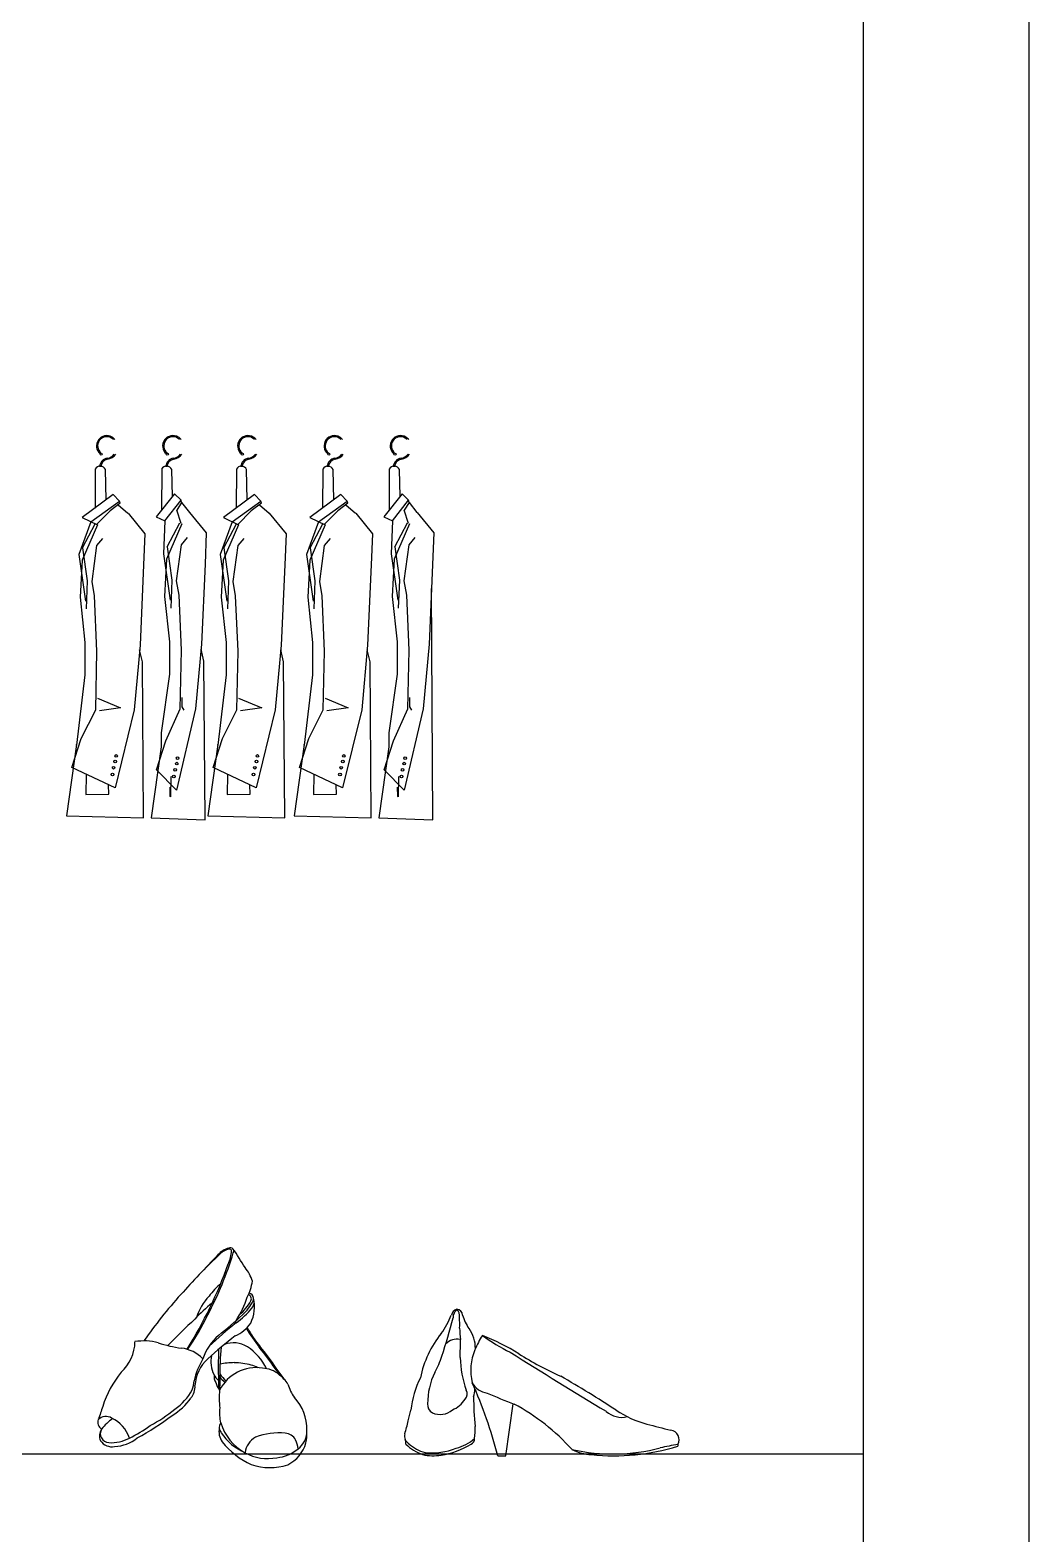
# Model space of a CAD drawing. Header units: inches. Extents: x 8.4 to 50.9, y 14.4 to 39.2.
# Drawn here: x 27.339 to 29.372, y 21.17 to 24.23 of the extents above; entities that cross this region are included whole.
import ezdxf

# ---------------------------------------------------------------- set-up
doc = ezdxf.new("R2010")
doc.units = ezdxf.units.IN
doc.header["$MEASUREMENT"] = 0
for name, color, linetype in [('02', 2, 'Continuous'), ('1', 1, 'Continuous'), ('kadrbm', 4, 'Continuous')]:
    doc.layers.add(name, color=color, linetype=linetype)

# ---------------------------------------------------------------- blocks, each defined once
blk = doc.blocks.new('kadrbm')
at = {"layer": 'kadrbm', "color": 4}
blk.add_lwpolyline([(0, 0), (0, 24.7972), (21, 24.7972), (21, 0), (0, 0)], close=True, dxfattribs=at)
blk.add_lwpolyline([(20.6631, 0.3257), (20.6631, 24.4603), (0.3369, 24.4603), (0.3369, 0.3257), (20.6631, 0.3257)], dxfattribs=at)

msp = doc.modelspace()

# ---------------------------------------------------------------- linework, layer by layer
at = {"layer": '02'}
for p, q in [((27.4719, 23.3365, 0.0698), (27.4714, 23.257, 0.0698)), ((27.494, 23.2737, 0.0698), (27.4925, 23.3356, 0.0698)), ((27.6071, 23.3365, 0.0698), (27.6066, 23.2526, 0.0698)), ((27.629, 23.2806, 0.0698), (27.6277, 23.3356, 0.0698)), ((27.7592, 23.3365, 0.0698), (27.7587, 23.257, 0.0698)), ((27.7813, 23.2737, 0.0698), (27.7798, 23.3356, 0.0698)), ((27.935, 23.3365, 0.0698), (27.9346, 23.257, 0.0698)), ((27.9572, 23.2737, 0.0698), (27.9557, 23.3356, 0.0698)), ((28.0702, 23.3365, 0.0698), (28.0697, 23.2526, 0.0698)), ((28.0922, 23.2806, 0.0698), (28.0908, 23.3356, 0.0698)), ((27.5085, 23.2844, 0.0698), (27.4453, 23.2377, 0.0698)), ((27.4632, 23.2293, 0.0698), (27.5215, 23.2714, 0.0698)), ((27.5226, 23.2668, 0.0698), (27.5021, 23.2514, 0.0698)), ((27.5085, 23.2844, 0.0698), (27.5215, 23.2714, 0.0698)), ((27.5185, 23.2637, 0.0698), (27.5385, 23.2465, 0.0698)), ((27.5226, 23.2668, 0.0698), (27.5215, 23.2714, 0.0698)), ((27.6334, 23.2861, 0.0698), (27.5959, 23.2394, 0.0698)), ((27.6138, 23.231, 0.0698), (27.6465, 23.273, 0.0698)), ((27.6334, 23.2861, 0.0698), (27.6465, 23.273, 0.0698)), ((27.6476, 23.2685, 0.0698), (27.6376, 23.253, 0.0698)), ((27.6476, 23.2685, 0.0698), (27.6465, 23.273, 0.0698)), ((27.6474, 23.2682, 0.0698), (27.6634, 23.2482, 0.0698)), ((27.7957, 23.2844, 0.0698), (27.7326, 23.2377, 0.0698)), ((27.7505, 23.2293, 0.0698), (27.8087, 23.2714, 0.0698)), ((27.8099, 23.2668, 0.0698), (27.7893, 23.2514, 0.0698)), ((27.7957, 23.2844, 0.0698), (27.8087, 23.2714, 0.0698)), ((27.8058, 23.2637, 0.0698), (27.8257, 23.2465, 0.0698)), ((27.8099, 23.2668, 0.0698), (27.8087, 23.2714, 0.0698)), ((27.9716, 23.2844, 0.0698), (27.9085, 23.2377, 0.0698)), ((27.9263, 23.2293, 0.0698), (27.9846, 23.2714, 0.0698)), ((27.9858, 23.2668, 0.0698), (27.9652, 23.2514, 0.0698)), ((27.9716, 23.2844, 0.0698), (27.9846, 23.2714, 0.0698)), ((27.9817, 23.2637, 0.0698), (28.0016, 23.2465, 0.0698)), ((27.9858, 23.2668, 0.0698), (27.9846, 23.2714, 0.0698)), ((28.0966, 23.2861, 0.0698), (28.0591, 23.2394, 0.0698)), ((28.0769, 23.231, 0.0698), (28.1096, 23.273, 0.0698)), ((28.0966, 23.2861, 0.0698), (28.1096, 23.273, 0.0698)), ((28.1107, 23.2685, 0.0698), (28.1008, 23.253, 0.0698)), ((28.1107, 23.2685, 0.0698), (28.1096, 23.273, 0.0698)), ((28.1106, 23.2682, 0.0698), (28.1266, 23.2482, 0.0698)), ((27.4632, 23.2293, 0.0698), (27.4385, 23.1627, 0.0698)), ((27.4453, 23.2377, 0.0698), (27.4762, 23.2232, 0.0698)), ((27.4744, 23.224, 0.0698), (27.5021, 23.2514, 0.0698)), ((27.5387, 23.2465, 0.0698), (27.5729, 23.205, 0.0698)), ((27.5959, 23.2394, 0.0698), (27.6138, 23.231, 0.0698)), ((27.6138, 23.231, 0.0698), (27.6106, 23.1643, 0.0698)), ((27.6182, 23.178, 0.0698), (27.6439, 23.2269, 0.0698)), ((27.6464, 23.2257, 0.0698), (27.6376, 23.253, 0.0698)), ((27.6637, 23.2481, 0.0698), (27.6979, 23.2067, 0.0698)), ((27.7505, 23.2293, 0.0698), (27.7258, 23.1627, 0.0698)), ((27.7326, 23.2377, 0.0698), (27.7635, 23.2232, 0.0698)), ((27.7617, 23.224, 0.0698), (27.7893, 23.2514, 0.0698)), ((27.8259, 23.2465, 0.0698), (27.8601, 23.205, 0.0698)), ((27.9263, 23.2293, 0.0698), (27.9017, 23.1627, 0.0698)), ((27.9085, 23.2377, 0.0698), (27.9394, 23.2232, 0.0698)), ((27.9376, 23.224, 0.0698), (27.9652, 23.2514, 0.0698)), ((28.0018, 23.2465, 0.0698), (28.036, 23.205, 0.0698)), ((28.0591, 23.2394, 0.0698), (28.0769, 23.231, 0.0698)), ((28.0769, 23.231, 0.0698), (28.0737, 23.1643, 0.0698)), ((28.0814, 23.178, 0.0698), (28.1071, 23.2269, 0.0698)), ((28.1096, 23.2257, 0.0698), (28.1008, 23.253, 0.0698)), ((28.1268, 23.2481, 0.0698), (28.161, 23.2067, 0.0698)), ((27.4763, 23.2233, 0.0698), (27.4452, 23.1514, 0.0698)), ((27.4462, 23.1763, 0.0698), (27.4719, 23.2252, 0.0698)), ((27.5729, 23.205, 0.0698), (27.5704, 23.1417, 0.0698)), ((27.6483, 23.225, 0.0698), (27.6172, 23.1531, 0.0698)), ((27.6473, 23.1823, 0.0698), (27.6595, 23.197, 0.0698)), ((27.6979, 23.2067, 0.0698), (27.6954, 23.1433, 0.0698)), ((27.7635, 23.2233, 0.0698), (27.7324, 23.1514, 0.0698)), ((27.7334, 23.1763, 0.0698), (27.7591, 23.2252, 0.0698)), ((27.8601, 23.205, 0.0698), (27.8577, 23.1417, 0.0698)), ((27.9394, 23.2233, 0.0698), (27.9083, 23.1514, 0.0698)), ((27.9093, 23.1763, 0.0698), (27.935, 23.2252, 0.0698)), ((28.036, 23.205, 0.0698), (28.0336, 23.1417, 0.0698)), ((28.1115, 23.225, 0.0698), (28.0804, 23.1531, 0.0698)), ((28.1104, 23.1823, 0.0698), (28.1226, 23.197, 0.0698)), ((28.161, 23.2067, 0.0698), (28.1512, 22.9801, 0.0698)), ((27.4462, 23.1763, 0.0698), (27.4557, 23.109, 0.0698)), ((27.4655, 23.1076, 0.0698), (27.4752, 23.1807, 0.0698)), ((27.4752, 23.1807, 0.0698), (27.4874, 23.1953, 0.0698)), ((27.6182, 23.178, 0.0698), (27.6277, 23.1107, 0.0698)), ((27.6375, 23.1092, 0.0698), (27.6473, 23.1823, 0.0698)), ((27.7334, 23.1763, 0.0698), (27.7429, 23.109, 0.0698)), ((27.7528, 23.1076, 0.0698), (27.7625, 23.1807, 0.0698)), ((27.7625, 23.1807, 0.0698), (27.7747, 23.1953, 0.0698)), ((27.9093, 23.1763, 0.0698), (27.9188, 23.109, 0.0698)), ((27.9286, 23.1076, 0.0698), (27.9384, 23.1807, 0.0698)), ((27.9384, 23.1807, 0.0698), (27.9506, 23.1953, 0.0698)), ((28.0814, 23.178, 0.0698), (28.0909, 23.1107, 0.0698)), ((28.1007, 23.1092, 0.0698), (28.1104, 23.1823, 0.0698)), ((27.4385, 23.1627, 0.0698), (27.4523, 23.0679, 0.0698)), ((27.4452, 23.1514, 0.0698), (27.4411, 23.0759, 0.0698)), ((27.5704, 23.1417, 0.0698), (27.5631, 22.9784, 0.0698)), ((27.6106, 23.1643, 0.0698), (27.6243, 23.0696, 0.0698)), ((27.6172, 23.1531, 0.0698), (27.6131, 23.0775, 0.0698)), ((27.6954, 23.1433, 0.0698), (27.6881, 22.9801, 0.0698)), ((27.7258, 23.1627, 0.0698), (27.7395, 23.0679, 0.0698)), ((27.7324, 23.1514, 0.0698), (27.7284, 23.0759, 0.0698)), ((27.8577, 23.1417, 0.0698), (27.8504, 22.9784, 0.0698)), ((27.9017, 23.1627, 0.0698), (27.9154, 23.0679, 0.0698)), ((27.9083, 23.1514, 0.0698), (27.9042, 23.0759, 0.0698)), ((28.0336, 23.1417, 0.0698), (28.0262, 22.9784, 0.0698)), ((28.0737, 23.1643, 0.0698), (28.0874, 23.0696, 0.0698)), ((28.0804, 23.1531, 0.0698), (28.0763, 23.0775, 0.0698)), ((27.4557, 23.109, 0.0698), (27.4534, 23.052, 0.0698)), ((27.4704, 23.0783, 0.0698), (27.4655, 23.1076, 0.0698)), ((27.6277, 23.1107, 0.0698), (27.6254, 23.0536, 0.0698)), ((27.6424, 23.08, 0.0698), (27.6375, 23.1092, 0.0698)), ((27.7429, 23.109, 0.0698), (27.7407, 23.052, 0.0698)), ((27.7576, 23.0783, 0.0698), (27.7528, 23.1076, 0.0698)), ((27.9188, 23.109, 0.0698), (27.9165, 23.052, 0.0698)), ((27.9335, 23.0783, 0.0698), (27.9286, 23.1076, 0.0698)), ((28.0909, 23.1107, 0.0698), (28.0886, 23.0536, 0.0698)), ((28.1056, 23.08, 0.0698), (28.1007, 23.1092, 0.0698)), ((27.4411, 23.0759, 0.0698), (27.4509, 22.9833, 0.0698)), ((27.4752, 22.9662, 0.0698), (27.4704, 23.0783, 0.0698)), ((27.6131, 23.0775, 0.0698), (27.6229, 22.9849, 0.0698)), ((27.6473, 22.9679, 0.0698), (27.6424, 23.08, 0.0698)), ((27.7284, 23.0759, 0.0698), (27.7381, 22.9833, 0.0698)), ((27.7625, 22.9662, 0.0698), (27.7576, 23.0783, 0.0698)), ((27.9042, 23.0759, 0.0698), (27.914, 22.9833, 0.0698)), ((27.9384, 22.9662, 0.0698), (27.9335, 23.0783, 0.0698)), ((28.0763, 23.0775, 0.0698), (28.086, 22.9849, 0.0698)), ((28.1104, 22.9679, 0.0698), (28.1056, 23.08, 0.0698)), ((28.1586, 22.6227, 0.0698), (28.1561, 23.0934, 0.0698)), ((27.4509, 22.9833, 0.0698), (27.4509, 22.9175, 0.0698)), ((27.6229, 22.9849, 0.0698), (27.6229, 22.9191, 0.0698)), ((27.7381, 22.9833, 0.0698), (27.7381, 22.9175, 0.0698)), ((27.914, 22.9833, 0.0698), (27.914, 22.9175, 0.0698)), ((28.086, 22.9849, 0.0698), (28.086, 22.9191, 0.0698)), ((27.4728, 22.8468, 0.0698), (27.4752, 22.9662, 0.0698)), ((27.5631, 22.9784, 0.0698), (27.5509, 22.8468, 0.0698)), ((27.568, 22.9443, 0.0698), (27.5622, 22.9684, 0.0698)), ((27.6448, 22.8485, 0.0698), (27.6473, 22.9679, 0.0698)), ((27.6881, 22.9801, 0.0698), (27.6759, 22.8485, 0.0698)), ((27.693, 22.9459, 0.0698), (27.6872, 22.9701, 0.0698)), ((27.7601, 22.8468, 0.0698), (27.7625, 22.9662, 0.0698)), ((27.8504, 22.9784, 0.0698), (27.8382, 22.8468, 0.0698)), ((27.8552, 22.9443, 0.0698), (27.8494, 22.9684, 0.0698)), ((27.936, 22.8468, 0.0698), (27.9384, 22.9662, 0.0698)), ((28.0262, 22.9784, 0.0698), (28.0141, 22.8468, 0.0698)), ((28.0311, 22.9443, 0.0698), (28.0253, 22.9684, 0.0698)), ((28.108, 22.8485, 0.0698), (28.1104, 22.9679, 0.0698)), ((28.1512, 22.9801, 0.0698), (28.139, 22.8485, 0.0698)), ((27.5704, 22.6271, 0.0698), (27.568, 22.9443, 0.0698)), ((27.6954, 22.6227, 0.0698), (27.693, 22.9459, 0.0698)), ((27.8577, 22.6271, 0.0698), (27.8552, 22.9443, 0.0698)), ((28.0336, 22.6271, 0.0698), (28.0311, 22.9443, 0.0698)), ((27.4509, 22.9175, 0.0698), (27.4338, 22.7749, 0.0698)), ((27.6229, 22.9191, 0.0698), (27.6058, 22.7997, 0.0698)), ((27.7381, 22.9175, 0.0698), (27.7211, 22.7749, 0.0698)), ((27.914, 22.9175, 0.0698), (27.8969, 22.7749, 0.0698)), ((28.086, 22.9191, 0.0698), (28.069, 22.7997, 0.0698)), ((27.4764, 22.8703, 0.0698), (27.5234, 22.8508, 0.0698)), ((27.6484, 22.872, 0.0698), (27.6484, 22.8524, 0.0698)), ((27.7636, 22.8703, 0.0698), (27.8106, 22.8508, 0.0698)), ((27.9395, 22.8703, 0.0698), (27.9865, 22.8508, 0.0698)), ((28.1115, 22.872, 0.0698), (28.1115, 22.8524, 0.0698)), ((27.4435, 22.788, 0.0698), (27.4728, 22.8468, 0.0698)), ((27.5234, 22.8508, 0.0698), (27.4803, 22.8445, 0.0698)), ((27.5509, 22.8468, 0.0698), (27.5121, 22.6878, 0.0698)), ((27.6156, 22.7835, 0.0698), (27.6448, 22.8485, 0.0698)), ((27.6759, 22.8485, 0.0698), (27.6371, 22.6834, 0.0698)), ((27.6484, 22.8524, 0.0698), (27.6523, 22.8462, 0.0698)), ((27.7308, 22.788, 0.0698), (27.7601, 22.8468, 0.0698)), ((27.8106, 22.8508, 0.0698), (27.7676, 22.8445, 0.0698)), ((27.8382, 22.8468, 0.0698), (27.7994, 22.6878, 0.0698)), ((27.9067, 22.788, 0.0698), (27.936, 22.8468, 0.0698)), ((27.9865, 22.8508, 0.0698), (27.9434, 22.8445, 0.0698)), ((28.0141, 22.8468, 0.0698), (27.9752, 22.6878, 0.0698)), ((28.0787, 22.7835, 0.0698), (28.108, 22.8485, 0.0698)), ((28.139, 22.8485, 0.0698), (28.1002, 22.6834, 0.0698)), ((28.1115, 22.8524, 0.0698), (28.1155, 22.8462, 0.0698)), ((27.6058, 22.7997, 0.0698), (27.6058, 22.7713, 0.0698)), ((28.069, 22.7997, 0.0698), (28.069, 22.7713, 0.0698)), ((27.4338, 22.7758, 0.0698), (27.4137, 22.6312, 0.0698)), ((27.4243, 22.7292, 0.0698), (27.4435, 22.788, 0.0698)), ((27.4338, 22.7749, 0.0698), (27.4338, 22.7758, 0.0698)), ((27.6058, 22.7713, 0.0698), (27.5857, 22.6268, 0.0698)), ((27.5963, 22.7248, 0.0698), (27.6156, 22.7835, 0.0698)), ((27.7211, 22.7758, 0.0698), (27.7009, 22.6312, 0.0698)), ((27.7115, 22.7292, 0.0698), (27.7308, 22.788, 0.0698)), ((27.7211, 22.7749, 0.0698), (27.7211, 22.7758, 0.0698)), ((27.8969, 22.7758, 0.0698), (27.8768, 22.6312, 0.0698)), ((27.8874, 22.7292, 0.0698), (27.9067, 22.788, 0.0698)), ((27.8969, 22.7749, 0.0698), (27.8969, 22.7758, 0.0698)), ((28.069, 22.7713, 0.0698), (28.0489, 22.6268, 0.0698)), ((28.0595, 22.7248, 0.0698), (28.0787, 22.7835, 0.0698)), ((27.5121, 22.6878, 0.0698), (27.4243, 22.7292, 0.0698)), ((27.4537, 22.7153, 0.0698), (27.453, 22.674, 0.0698)), ((27.6371, 22.6834, 0.0698), (27.5963, 22.7248, 0.0698)), ((27.6258, 22.7109, 0.0698), (27.6251, 22.6695, 0.0698)), ((27.7994, 22.6878, 0.0698), (27.7115, 22.7292, 0.0698)), ((27.741, 22.7153, 0.0698), (27.7403, 22.674, 0.0698)), ((27.9752, 22.6878, 0.0698), (27.8874, 22.7292, 0.0698)), ((27.9169, 22.7153, 0.0698), (27.9162, 22.674, 0.0698)), ((28.1002, 22.6834, 0.0698), (28.0595, 22.7248, 0.0698)), ((28.0889, 22.7109, 0.0698), (28.0882, 22.6695, 0.0698)), ((27.4996, 22.6748, 0.0698), (27.499, 22.694, 0.0698)), ((27.6246, 22.6704, 0.0698), (27.624, 22.6895, 0.0698)), ((27.7869, 22.6748, 0.0698), (27.7863, 22.694, 0.0698)), ((27.9628, 22.6748, 0.0698), (27.9622, 22.694, 0.0698)), ((28.0878, 22.6704, 0.0698), (28.0872, 22.6895, 0.0698)), ((27.453, 22.674, 0.0698), (27.4996, 22.6748, 0.0698)), ((27.6251, 22.6695, 0.0698), (27.6246, 22.6704, 0.0698)), ((27.7403, 22.674, 0.0698), (27.7869, 22.6748, 0.0698)), ((27.9162, 22.674, 0.0698), (27.9628, 22.6748, 0.0698)), ((28.0882, 22.6695, 0.0698), (28.0878, 22.6704, 0.0698)), ((27.4137, 22.6312, 0.0698), (27.5704, 22.6271, 0.0698)), ((27.5857, 22.6268, 0.0698), (27.6954, 22.6227, 0.0698)), ((27.7009, 22.6312, 0.0698), (27.8577, 22.6271, 0.0698)), ((27.8768, 22.6312, 0.0698), (28.0336, 22.6271, 0.0698)), ((28.0489, 22.6268, 0.0698), (28.1586, 22.6227, 0.0698)), ((28.3074, 21.3287), (28.3224, 21.4347)), ((28.6575, 21.3518), (28.6571, 21.348)), ((28.2908, 21.3287), (28.3074, 21.3287))]:
    msp.add_line(p, q, dxfattribs=at)
for centre, radius in [((27.4839, 23.3669, 0.0698), 0.00221), ((27.6185, 23.3669, 0.0698), 0.00221), ((27.7712, 23.3669, 0.0698), 0.00221), ((27.9471, 23.3669, 0.0698), 0.00221), ((28.0817, 23.3669, 0.0698), 0.00221), ((27.5126, 22.7415, 0.0698), 0.00274), ((27.5145, 22.7527, 0.0698), 0.00274), ((27.6376, 22.7371, 0.0698), 0.00274), ((27.6395, 22.7482, 0.0698), 0.00274), ((27.7999, 22.7415, 0.0698), 0.00274), ((27.8018, 22.7527, 0.0698), 0.00274), ((27.9757, 22.7415, 0.0698), 0.00274), ((27.9777, 22.7527, 0.0698), 0.00274), ((28.1007, 22.7371, 0.0698), 0.00274), ((28.1027, 22.7482, 0.0698), 0.00274), ((27.5068, 22.7151, 0.0698), 0.00274), ((27.5093, 22.7288, 0.0698), 0.00274), ((27.6318, 22.7107, 0.0698), 0.00274), ((27.6343, 22.7243, 0.0698), 0.00274), ((27.794, 22.7151, 0.0698), 0.00274), ((27.7965, 22.7288, 0.0698), 0.00274), ((27.9699, 22.7151, 0.0698), 0.00274), ((27.9724, 22.7288, 0.0698), 0.00274), ((28.0949, 22.7107, 0.0698), 0.00274), ((28.0974, 22.7243, 0.0698), 0.00274)]:
    msp.add_circle(centre, radius, dxfattribs=at)
for centre, radius, start, end in [((27.4953, 23.3836, 0.0698), 0.0209, 58.8889, 230.4094), ((27.4953, 23.3836, 0.0698), 0.0186, 58.8889, 230.4094), ((27.4935, 23.3806, 0.0698), 0.0221, 46.2084, 58.8889), ((27.4935, 23.3806, 0.0698), 0.0244, 40.831, 58.8889), ((27.6299, 23.3836, 0.0698), 0.0209, 58.8889, 230.4094), ((27.6299, 23.3836, 0.0698), 0.0186, 58.8889, 230.4094), ((27.6281, 23.3806, 0.0698), 0.0221, 46.2084, 58.8889), ((27.6281, 23.3806, 0.0698), 0.0244, 40.831, 58.8889), ((27.7825, 23.3836, 0.0698), 0.0209, 58.8889, 230.4094), ((27.7825, 23.3836, 0.0698), 0.0186, 58.8889, 230.4094), ((27.7807, 23.3806, 0.0698), 0.0221, 46.2084, 58.8889), ((27.7807, 23.3806, 0.0698), 0.0244, 40.831, 58.8889), ((27.9584, 23.3836, 0.0698), 0.0209, 58.8889, 230.4094), ((27.9584, 23.3836, 0.0698), 0.0186, 58.8889, 230.4094), ((27.9566, 23.3806, 0.0698), 0.0221, 46.2084, 58.8889), ((27.9566, 23.3806, 0.0698), 0.0244, 40.831, 58.8889), ((28.093, 23.3836, 0.0698), 0.0209, 58.8889, 230.4094), ((28.093, 23.3836, 0.0698), 0.0186, 58.8889, 230.4094), ((28.0912, 23.3806, 0.0698), 0.0221, 46.2084, 58.8889), ((28.0912, 23.3806, 0.0698), 0.0244, 40.831, 58.8889), ((27.4992, 23.3406, 0.0698), 0.0183, 98.1438, 177.8717), ((27.4992, 23.3406, 0.0698), 0.016, 98.1438, 177.7449), ((27.4935, 23.3806, 0.0698), 0.0221, 278.1438, 320.7311), ((27.4935, 23.3806, 0.0698), 0.0244, 278.1438, 325.0188), ((27.6338, 23.3406, 0.0698), 0.0183, 98.1438, 177.8717), ((27.6338, 23.3406, 0.0698), 0.016, 98.1438, 177.7449), ((27.6281, 23.3806, 0.0698), 0.0221, 278.1438, 320.7311), ((27.6281, 23.3806, 0.0698), 0.0244, 278.1438, 325.0188), ((27.7865, 23.3406, 0.0698), 0.0183, 98.1438, 177.8717), ((27.7865, 23.3406, 0.0698), 0.016, 98.1438, 177.7449), ((27.7807, 23.3806, 0.0698), 0.0221, 278.1438, 320.7311), ((27.7807, 23.3806, 0.0698), 0.0244, 278.1438, 325.0188), ((27.9623, 23.3406, 0.0698), 0.0183, 98.1438, 177.8717), ((27.9623, 23.3406, 0.0698), 0.016, 98.1438, 177.7449), ((27.9566, 23.3806, 0.0698), 0.0221, 278.1438, 320.7311), ((27.9566, 23.3806, 0.0698), 0.0244, 278.1438, 325.0188), ((28.0969, 23.3406, 0.0698), 0.0183, 98.1438, 177.8717), ((28.0969, 23.3406, 0.0698), 0.016, 98.1438, 177.7449), ((28.0912, 23.3806, 0.0698), 0.0221, 278.1438, 320.7311), ((28.0912, 23.3806, 0.0698), 0.0244, 278.1438, 325.0188), ((27.482, 23.3308, 0.0698), 0.0116, 24.2419, 150.7783), ((27.6171, 23.3308, 0.0698), 0.0116, 24.2419, 150.7783), ((27.7693, 23.3308, 0.0698), 0.0116, 24.2419, 150.7783), ((27.9451, 23.3308, 0.0698), 0.0116, 24.2419, 150.7783), ((28.0803, 23.3308, 0.0698), 0.0116, 24.2419, 150.7783), ((35.3801, 14.4633), 10.5625, 136.4745, 137.07471), ((28.6904, 20.7256), 1.3992, 133.5148, 136.0164), ((27.0828, 21.9429), 0.6995, 332.0799, 343.292), ((27.7548, 21.7082), 0.0443, 104.4486, 138.5462), ((27.7519, 21.7124), 0.0375, 102.2989, 131.7472), ((27.6518, 21.7561), 0.0982, 337.7716, 353.8139), ((27.7473, 21.7455), 0.00661, 324.9704, 123.1694), ((27.7456, 21.7455), 0.00384, 356.459, 115.3521), ((27.2311, 21.3884), 0.6342, 30.6514, 34.7743), ((26.8952, 22.0223), 0.9001, 328.013, 340.3036), ((27.7205, 21.6639), 0.0738, 15.6976, 40.3565), ((27.8161, 21.5719), 0.1391, 129.7097, 144.086), ((27.681, 21.701), 0.1119, 333.7291, 351.2336), ((28.3931, 20.9872), 1.0034, 138.1358, 145.0286), ((27.8668, 21.4362), 0.2568, 127.6903, 138.4175), ((27.7808, 21.5786), 0.1076, 135.8939, 163.0044), ((27.5435, 21.7354), 0.2522, 328.6751, 340.562), ((27.6899, 21.7006), 0.1138, 311.6268, 330.032), ((27.7151, 21.6809), 0.0862, 310.9719, 334.5764), ((27.7802, 21.6482), 0.00931, 331.9137, 73.8983), ((27.7828, 21.6487), 0.0113, 2.1125, 78.7689), ((27.7207, 21.6321), 0.0753, 333.6796, 13.043), ((27.7762, 21.6416), 0.0192, 319.211, 0.3711), ((27.7718, 21.6511), 0.0224, 341.1802, 354.7485), ((28.3228, 20.8865), 0.9688, 131.9814, 136.5304), ((27.2594, 21.8267), 0.4895, 324.8799, 334.4093), ((27.1285, 22.3125), 0.9482, 308.8045, 312.7146), ((27.649, 21.7494), 0.186, 306.1308, 319.661), ((28.0361, 21.6791), 0.1727, 323.9723, 338.1819), ((26.9717, 21.9215), 1.2672, 342.0736, 345.7537), ((28.2128, 21.611), 0.0168, 108.0006, 166.3804), ((28.2244, 21.6091), 0.0245, 133.2119, 178.8476), ((28.1962, 21.6142), 0.0172, 346.8098, 48.1208), ((28.2068, 21.6145), 0.0125, 1.9169, 85.9418), ((28.0562, 21.597), 0.1573, 356.9075, 4.83), ((28.3261, 21.6493), 0.1123, 197.8429, 213.4425), ((27.7987, 21.4879), 0.1146, 131.5616, 160.4631), ((28.2318, 20.9934), 0.7686, 127.9911, 133.3999), ((27.7238, 21.644), 0.0788, 294.8554, 324.8558), ((28.0721, 21.7597), 0.3394, 210.379, 218.2252), ((28.074, 21.7607), 0.3394, 210.2668, 218.2252), ((28.339, 21.446), 0.2096, 141.1236, 168.5908), ((28.6139, 21.6042), 0.401, 182.2425, 185.5945), ((28.1785, 21.5479), 0.0669, 358.9032, 36.2916), ((28.4363, 21.4635), 0.2082, 148.0417, 157.0986), ((28.0611, 21.0871), 0.5255, 58.7285, 67.8053), ((28.4591, 21.841), 0.3335, 233.278, 244.6771), ((27.4676, 21.5618), 0.0851, 312.1633, 359.3859), ((27.5708, 21.4509), 0.1115, 74.8236, 99.3394), ((27.6837, 21.8206), 0.2752, 252.3053, 262.408), ((27.6381, 21.4751), 0.0733, 44.1275, 82.777), ((28.2839, 20.8763), 0.8732, 127.1201, 131.898), ((28.5295, 21.5121), 0.8073, 177.6374, 182.1657), ((28.1388, 21.4994), 0.4135, 172.9738, 181.2827), ((27.7532, 21.5061), 0.0524, 57.4644, 110.5699), ((27.7233, 21.4598), 0.1075, 25.44, 57.3095), ((27.3041, 21.1407), 0.647, 34.3815, 39.2023), ((27.3061, 21.1418), 0.647, 34.3815, 39.2023), ((28.2078, 21.5352), 0.0307, 76.7752, 138.1414), ((27.3006, 21.5572), 0.9143, 358.2018, 0.4951), ((28.3439, 21.5024), 0.1079, 157.0348, 193.3743), ((27.8482, 21.4376), 0.1807, 150.66, 166.0103), ((27.7564, 21.4661), 0.0819, 132.776, 176.089), ((27.7671, 21.5208), 0.06, 168.3969, 206.8114), ((27.7547, 21.3812), 0.137, 89.9606, 102.2791), ((27.7509, 21.3621), 0.156, 75.7471, 88.5732), ((27.7519, 21.4006), 0.1188, 64.6034, 71.6288), ((27.9623, 21.6058), 0.2276, 331.7786, 340.9309), ((28.4331, 21.5356), 0.2188, 181.8501, 199.5354), ((32.2644, 27.7136), 7.3283, 237.40321, 239.19576), ((28.6977, 22.1117), 0.6808, 237.6982, 245.8535), ((27.6813, 21.3689), 0.2033, 140.3427, 162.7352), ((27.7482, 21.5107), 0.0386, 206.0781, 228.8603), ((27.7332, 21.4895), 0.0195, 167.8284, 216.8285), ((27.7993, 21.4251), 0.083, 81.1023, 153.5103), ((27.6005, 21.4778), 0.1255, 352.8077, 5.6489), ((27.7885, 21.5388), 0.0767, 214.4605, 228.8197), ((27.7595, 21.5127), 0.0414, 214.7318, 235.2823), ((27.809, 21.4487), 0.0584, 50.4037, 86.9925), ((27.3075, 21.1086), 0.6629, 35.3634, 36.8418), ((27.3095, 21.1097), 0.6629, 34.4754, 36.8418), ((27.7973, 21.4299), 0.0804, 33.8166, 52.5013), ((28.3208, 21.3958), 0.2085, 153.9316, 172.9196), ((28.2891, 21.4358), 0.1409, 153.7125, 180.4984), ((27.349, 19.622), 2.1533, 56.6809, 60.1979), ((27.5716, 21.5148), 0.1105, 304.2889, 331.8563), ((27.6401, 21.4687), 0.0348, 319.9022, 5.0219), ((27.6203, 21.4826), 0.0526, 337.7785, 358.7127), ((27.7497, 21.4834), 0.0326, 189.7982, 220.8377), ((27.766, 21.4766), 0.0435, 173.3651, 199.4933), ((27.882, 21.4454), 0.1579, 173.9263, 187.0763), ((27.9412, 21.4948), 0.0797, 194.6096, 216.419), ((28.2112, 21.455), 0.0174, 319.5245, 25.2749), ((28.2734, 21.4949), 0.0387, 206.7544, 264.003), ((27.4386, 21.1145), 0.8787, 14.1061, 24.3936), ((28.154, 21.4704), 0.0905, 346.0367, 356.6547), ((28.7899, 22.652), 1.304, 246.4734, 249.0808), ((31.0715, 20.2263), 3.7808, 161.4481, 161.8783), ((27.441, 21.6585), 0.304, 297.9704, 309.3699), ((27.5615, 21.5218), 0.1295, 300.9797, 324.3132), ((27.8072, 21.4157), 0.0826, 172.8899, 194.0761), ((27.8077, 21.3826), 0.095, 358.7071, 43.0604), ((-16410.6365, 3892.2678), 16888.3382, 346.7498114, 346.74988649), ((28.1656, 21.432), 0.0175, 171.4561, 243.774), ((28.1737, 21.451), 0.0382, 245.5231, 310.725), ((28.1796, 21.471), 0.0524, 291.2469, 328.6844), ((28.8767, 21.4498), 0.6349, 180.1099, 185.5387), ((28.1148, 21.046), 0.4409, 42.0841, 61.6236), ((28.6502, 21.602), 0.216, 236.7541, 255.0351), ((27.4937, 21.3969), 0.0165, 160.6197, 237.5182), ((27.4936, 21.387), 0.0218, 57.6685, 135.1526), ((27.5612, 21.3259), 0.0953, 124.5336, 143.2207), ((27.4756, 21.3423), 0.0697, 18.6751, 64.7755), ((27.4006, 21.6452), 0.314, 296.6762, 305.641), ((27.2528, 21.912), 0.6262, 299.1177, 306.8333), ((27.7411, 21.3862), 0.0168, 145.9648, 218.4437), ((27.8269, 21.4264), 0.1044, 197.1802, 241.2309), ((27.7967, 21.4699), 0.3199, 342.4183, 347.3578), ((28.5431, 21.4539), 0.047, 227.7745, 284.1733), ((29.1796, 23.5658), 2.2499, 254.9267, 256.2061), ((27.5039, 21.3692), 0.0235, 144.0648, 204.8888), ((27.5002, 21.3735), 0.018, 148.2568, 267.6058), ((27.5047, 21.4329), 0.0776, 266.1611, 298.3969), ((27.506, 21.431), 0.0838, 273.5947, 307.8999), ((27.7619, 21.3781), 0.0383, 168.7626, 213.4283), ((27.8256, 21.4429), 0.1186, 214.5269, 245.6101), ((27.8194, 21.3291), 0.0431, 119.5855, 172.1455), ((27.8457, 21.2415), 0.1338, 84.5132, 110.8546), ((27.8561, 21.3482), 0.0266, 28.5896, 84.7173), ((27.8274, 21.3363), 0.0576, 6.5337, 25.3967), ((27.8582, 21.3786), 0.0445, 306.4608, 2.4308), ((27.8156, 21.3747), 0.0871, 346.8393, 2.5557), ((28.1197, 21.3692), 0.0185, 167.2349, 238.9068), ((28.0657, 21.3518), 0.0383, 1.1106, 15.3547), ((28.1881, 21.4241), 0.0819, 282.8, 312.7755), ((28.2317, 21.3635), 0.012, 294.6457, 2.407), ((28.1543, 21.3801), 0.0908, 349.7778, 5.3443), ((28.6399, 21.3611), 0.0199, 332.2447, 80.6776), ((27.5064, 21.3762), 0.0292, 215.3959, 279.5007), ((27.8589, 21.4614), 0.166, 218.9931, 245.2679), ((27.8229, 21.4183), 0.0953, 240.9356, 281.1787), ((27.8354, 21.3998), 0.0752, 274.5619, 310.8079), ((27.8314, 21.3747), 0.0719, 296.6683, 344.0313), ((28.1692, 21.4181), 0.0924, 225.1883, 250.0894), ((28.1605, 21.4067), 0.0734, 226.6517, 256.1637), ((28.1592, 21.421), 0.0923, 256.5546, 280.2557), ((28.1576, 21.4629), 0.1283, 263.4799, 292.2951), ((28.1546, 21.4821), 0.1533, 277.8538, 302.3697), ((28.5251, 21.7153), 0.3829, 257.4635, 284.5986), ((28.485, 21.4257), 0.0945, 242.917, 267.9835), ((28.5286, 21.7658), 0.4371, 263.8428, 287.1046), ((28.7968, 20.5498), 0.814, 99.8521, 102.4289), ((27.8269, 21.423), 0.1184, 251.5752, 288.067)]:
    msp.add_arc(centre, radius, start, end, dxfattribs=at)
at = {"layer": '1'}
msp.add_line((8.7087, 21.3329), (29.0349, 21.3329), dxfattribs=at)

# ---------------------------------------------------------------- block references
at = {"layer": 'kadrbm'}
msp.add_blockref('kadrbm', (8.3718, 14.4249), dxfattribs=at)

doc.saveas('drawing.dxf')
